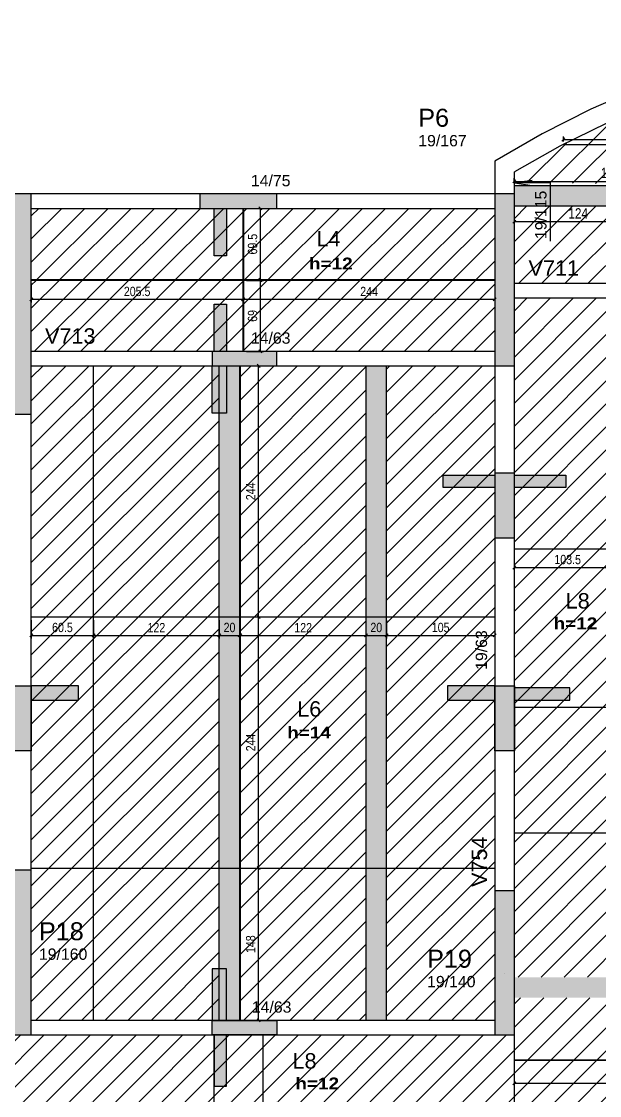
# Model space of a CAD drawing. Extents: x 3022 to 8661, y -614 to 3008.
# Drawn here: x 5566 to 6127, y 1190 to 2234 of the extents above; entities that cross this region are included whole.
import ezdxf

# ---------------------------------------------------------------- set-up
doc = ezdxf.new("R2010")
doc.units = 0
doc.header["$PDMODE"] = 34
for name, color, linetype in [('COTA', 241, 'Continuous'), ('MTH-COTAS7', 31, 'Continuous'), ('MTH-DIM-PILAR', 3, 'Continuous'), ('MTH-DIM-VIGA', 3, 'Continuous'), ('MTH-FACE-VIGA', 7, 'Continuous'), ('MTH-LINHA-SEÇÃO', 16, 'Continuous'), ('MTH-PILAR-SEGUE', 5, 'Continuous'), ('MTH-SOMBRA21', 150, 'Continuous'), ('MTH-SOMBRA25', 253, 'Continuous'), ('MTH-TIT1-PILAR', 5, 'Continuous'), ('MTH-TIT1-VIGA', 5, 'Continuous'), ('MTH-TXT-NEGRITO', 5, 'Continuous'), ('Painéis', 200, 'Continuous')]:
    doc.layers.add(name, color=color, linetype=linetype)
doc.layers.add('Hachura', color=251, linetype='Continuous', lineweight=9)
doc.styles.add('COTA TECNICA', font='techl___.ttf', dxfattribs={"height": 10})
doc.styles.add('COTA TECNICA-50', font='techl___.ttf', dxfattribs={"height": 9})
doc.styles.add('TQS_ARIAL', font='arial.ttf')
doc.styles.add('TQS_ARIAL_BLACK', font='ariblk.ttf')
doc.dimstyles.new('COTA PAINEL-50', dxfattribs={"dimtxt": 9, "dimasz": 3, "dimexe": 3, "dimexo": 3, "dimgap": 3, "dimtad": 1, "dimdec": 1, "dimzin": 12, "dimdsep": 46, "dimtxsty": 'COTA TECNICA-50', "dimblk1": 'OBLIQUE', "dimblk2": 'OBLIQUE', "dimsah": 1, "dimcen": 0.9, "dimclrd": 4, "dimclre": 4, "dimclrt": 240, "dimadec": 1, "dimazin": 3, "dimtfac": 1, "dimtdec": 1, "dimtmove": 0, "dimatfit": 3, "dimfxl": 1, "dimtolj": 1, "dimtzin": 12, "dimarcsym": 0})
doc.dimstyles.new('PAINEL', dxfattribs={"dimtxt": 10, "dimasz": 3, "dimexe": 3, "dimexo": 3, "dimgap": 3, "dimtad": 1, "dimdec": 1, "dimzin": 12, "dimdsep": 46, "dimtxsty": 'COTA TECNICA', "dimblk1": 'OBLIQUE', "dimblk2": 'OBLIQUE', "dimsah": 1, "dimcen": 0.9, "dimclrd": 4, "dimclre": 4, "dimclrt": 240, "dimadec": 1, "dimazin": 3, "dimtfac": 1, "dimtdec": 1, "dimtmove": 0, "dimatfit": 3, "dimfxl": 1, "dimtolj": 1, "dimtzin": 12, "dimarcsym": 0})
pattern_1 = [(45, (-39.196, -112.321), (-11.22532, 11.22532), [])]

# ---------------------------------------------------------------- blocks, each defined once
blk = doc.blocks.new('_Oblique')
at = {"color": 0, "linetype": 'ByBlock', "lineweight": -2}
blk.add_line((-0.5, -0.5), (0.5, 0.5), dxfattribs=at)
blk = doc.blocks.new('*D1276')
at = {"layer": 'COTA', "color": 4, "lineweight": -2, "transparency": 16777216}
for p, q in [((6044.6, 1221.4), (6044.6, 1199.3)), ((6288.6, 1221.4), (6288.6, 1199.3)), ((6044.6, 1202.3), (6288.6, 1202.3))]:
    blk.add_line(p, q, dxfattribs=at)
at = {"layer": 'Defpoints', "color": 0, "transparency": 16777216}
for p in [(6044.6, 1224.4), (6288.6, 1224.4), (6288.6, 1202.3)]:
    blk.add_point(p, dxfattribs=at)
at = {"layer": 'COTA', "color": 4, "lineweight": -2, "transparency": 16777216, "xscale": 3, "yscale": 3, "zscale": 3, "rotation": 180}
blk.add_blockref('_Oblique', (6044.6, 1202.3), dxfattribs=at)
at = {"layer": 'COTA', "color": 4, "lineweight": -2, "transparency": 16777216, "xscale": 3, "yscale": 3, "zscale": 3}
blk.add_blockref('_Oblique', (6288.6, 1202.3), dxfattribs=at)
at = {"layer": 'COTA', "color": 240, "transparency": 16777216, "insert": (6166.6, 1210.3), "char_height": 10, "attachment_point": 5, "style": 'COTA TECNICA'}
blk.add_mtext('\\A1;244', dxfattribs=at)
blk = doc.blocks.new('*D1255')
at = {"layer": 'COTA', "color": 4, "lineweight": -2, "transparency": 16777216}
for p, q in [((6044.6, 1718.4), (6044.6, 1700.4)), ((6148.1, 1718.4), (6148.1, 1700.4)), ((6044.6, 1703.4), (6148.1, 1703.4))]:
    blk.add_line(p, q, dxfattribs=at)
at = {"layer": 'Defpoints', "color": 0, "transparency": 16777216}
for p in [(6044.6, 1721.4), (6148.1, 1721.4), (6148.1, 1703.4)]:
    blk.add_point(p, dxfattribs=at)
at = {"layer": 'COTA', "color": 4, "lineweight": -2, "transparency": 16777216, "xscale": 3, "yscale": 3, "zscale": 3, "rotation": 180}
blk.add_blockref('_Oblique', (6044.6, 1703.4), dxfattribs=at)
at = {"layer": 'COTA', "color": 4, "lineweight": -2, "transparency": 16777216, "xscale": 3, "yscale": 3, "zscale": 3}
blk.add_blockref('_Oblique', (6148.1, 1703.4), dxfattribs=at)
at = {"layer": 'COTA', "color": 240, "transparency": 16777216, "insert": (6096.4, 1711.1), "char_height": 9, "attachment_point": 5, "style": 'COTA TECNICA-50'}
blk.add_mtext('\\A1;103.5', dxfattribs=at)
blk = doc.blocks.new('*D1294')
at = {"layer": 'COTA', "color": 4, "lineweight": -2, "transparency": 16777216}
for p, q in [((5575.6, 1979.4), (5575.6, 1961)), ((5781.1, 1979.4), (5781.1, 1961)), ((5575.6, 1964), (5781.1, 1964))]:
    blk.add_line(p, q, dxfattribs=at)
at = {"layer": 'Defpoints', "color": 0, "transparency": 16777216}
for p in [(5575.6, 1982.4), (5781.1, 1982.4), (5781.1, 1964)]:
    blk.add_point(p, dxfattribs=at)
at = {"layer": 'COTA', "color": 4, "lineweight": -2, "transparency": 16777216, "xscale": 3, "yscale": 3, "zscale": 3, "rotation": 180}
blk.add_blockref('_Oblique', (5575.6, 1964), dxfattribs=at)
at = {"layer": 'COTA', "color": 4, "lineweight": -2, "transparency": 16777216, "xscale": 3, "yscale": 3, "zscale": 3}
blk.add_blockref('_Oblique', (5781.1, 1964), dxfattribs=at)
at = {"layer": 'COTA', "color": 240, "transparency": 16777216, "insert": (5678.4, 1971.6), "char_height": 9, "attachment_point": 5, "style": 'COTA TECNICA-50'}
blk.add_mtext('\\A1;205.5', dxfattribs=at)
blk = doc.blocks.new('*D1295')
at = {"layer": 'COTA', "color": 4, "lineweight": -2, "transparency": 16777216}
for p, q in [((5781.6, 1979.4), (5781.6, 1961)), ((6025.6, 1979.4), (6025.6, 1961)), ((5781.6, 1964), (6025.6, 1964))]:
    blk.add_line(p, q, dxfattribs=at)
at = {"layer": 'Defpoints', "color": 0, "transparency": 16777216}
for p in [(5781.6, 1982.4), (6025.6, 1982.4), (6025.6, 1964)]:
    blk.add_point(p, dxfattribs=at)
at = {"layer": 'COTA', "color": 4, "lineweight": -2, "transparency": 16777216, "xscale": 3, "yscale": 3, "zscale": 3, "rotation": 180}
blk.add_blockref('_Oblique', (5781.6, 1964), dxfattribs=at)
at = {"layer": 'COTA', "color": 4, "lineweight": -2, "transparency": 16777216, "xscale": 3, "yscale": 3, "zscale": 3}
blk.add_blockref('_Oblique', (6025.6, 1964), dxfattribs=at)
at = {"layer": 'COTA', "color": 240, "transparency": 16777216, "insert": (5903.6, 1971.6), "char_height": 9, "attachment_point": 5, "style": 'COTA TECNICA-50'}
blk.add_mtext('\\A1;244', dxfattribs=at)
blk = doc.blocks.new('*D1296')
at = {"layer": 'COTA', "color": 4, "lineweight": -2, "transparency": 16777216}
for p, q in [((5784.6, 1982.4), (5801.1, 1982.4)), ((5798.1, 1913.4), (5798.1, 1982.4)), ((5784.6, 1913.4), (5801.1, 1913.4))]:
    blk.add_line(p, q, dxfattribs=at)
at = {"layer": 'Defpoints', "color": 0, "transparency": 16777216}
for p in [(5781.6, 1982.4), (5798.1, 1982.4), (5781.6, 1913.4)]:
    blk.add_point(p, dxfattribs=at)
at = {"layer": 'COTA', "color": 4, "lineweight": -2, "transparency": 16777216, "xscale": 3, "yscale": 3, "zscale": 3}
for p, rotation in [((5798.1, 1982.4), 90), ((5798.1, 1913.4), 270)]:
    blk.add_blockref('_Oblique', p, dxfattribs=dict(at, rotation=rotation))
at = {"layer": 'COTA', "color": 240, "transparency": 16777216, "insert": (5790.5, 1947.9), "char_height": 9, "attachment_point": 5, "rotation": 90, "style": 'COTA TECNICA-50'}
blk.add_mtext('\\A1;69', dxfattribs=at)
blk = doc.blocks.new('*D1297')
at = {"layer": 'COTA', "color": 4, "lineweight": -2, "transparency": 16777216}
for p, q in [((5784.6, 2052.4), (5801.1, 2052.4)), ((5798.1, 1982.9), (5798.1, 2052.4)), ((5784.6, 1982.9), (5801.1, 1982.9))]:
    blk.add_line(p, q, dxfattribs=at)
at = {"layer": 'Defpoints', "color": 0, "transparency": 16777216}
for p in [(5781.6, 2052.4), (5798.1, 2052.4), (5781.6, 1982.9)]:
    blk.add_point(p, dxfattribs=at)
at = {"layer": 'COTA', "color": 4, "lineweight": -2, "transparency": 16777216, "xscale": 3, "yscale": 3, "zscale": 3}
for p, rotation in [((5798.1, 2052.4), 90), ((5798.1, 1982.9), 270)]:
    blk.add_blockref('_Oblique', p, dxfattribs=dict(at, rotation=rotation))
at = {"layer": 'COTA', "color": 240, "transparency": 16777216, "insert": (5790.5, 2017.6), "char_height": 9, "attachment_point": 5, "rotation": 90, "style": 'COTA TECNICA-50'}
blk.add_mtext('\\A1;69.5', dxfattribs=at)
blk = doc.blocks.new('*D1285')
at = {"layer": 'COTA', "color": 4, "lineweight": -2, "transparency": 16777216}
for p, q in [((5575.6, 1652.4), (5575.6, 1634.5)), ((5636.1, 1652.4), (5636.1, 1634.5)), ((5575.6, 1637.5), (5636.1, 1637.5))]:
    blk.add_line(p, q, dxfattribs=at)
at = {"layer": 'Defpoints', "color": 0, "transparency": 16777216}
for p in [(5575.6, 1655.4), (5636.1, 1655.4), (5636.1, 1637.5)]:
    blk.add_point(p, dxfattribs=at)
at = {"layer": 'COTA', "color": 4, "lineweight": -2, "transparency": 16777216, "xscale": 3, "yscale": 3, "zscale": 3, "rotation": 180}
blk.add_blockref('_Oblique', (5575.6, 1637.5), dxfattribs=at)
at = {"layer": 'COTA', "color": 4, "lineweight": -2, "transparency": 16777216, "xscale": 3, "yscale": 3, "zscale": 3}
blk.add_blockref('_Oblique', (5636.1, 1637.5), dxfattribs=at)
at = {"layer": 'COTA', "color": 240, "transparency": 16777216, "insert": (5605.9, 1645.1), "char_height": 9, "attachment_point": 5, "style": 'COTA TECNICA-50'}
blk.add_mtext('\\A1;60.5', dxfattribs=at)
blk = doc.blocks.new('*D1286')
at = {"layer": 'COTA', "color": 4, "lineweight": -2, "transparency": 16777216}
for p, q in [((5636.1, 1652.4), (5636.1, 1634.5)), ((5758.1, 1652.4), (5758.1, 1634.5)), ((5636.1, 1637.5), (5758.1, 1637.5))]:
    blk.add_line(p, q, dxfattribs=at)
at = {"layer": 'Defpoints', "color": 0, "transparency": 16777216}
for p in [(5636.1, 1655.4), (5758.1, 1655.4), (5758.1, 1637.5)]:
    blk.add_point(p, dxfattribs=at)
at = {"layer": 'COTA', "color": 4, "lineweight": -2, "transparency": 16777216, "xscale": 3, "yscale": 3, "zscale": 3, "rotation": 180}
blk.add_blockref('_Oblique', (5636.1, 1637.5), dxfattribs=at)
at = {"layer": 'COTA', "color": 4, "lineweight": -2, "transparency": 16777216, "xscale": 3, "yscale": 3, "zscale": 3}
blk.add_blockref('_Oblique', (5758.1, 1637.5), dxfattribs=at)
at = {"layer": 'COTA', "color": 240, "transparency": 16777216, "insert": (5697.1, 1645), "char_height": 9, "attachment_point": 5, "style": 'COTA TECNICA-50'}
blk.add_mtext('\\A1;122', dxfattribs=at)
blk = doc.blocks.new('*D1287')
at = {"layer": 'COTA', "color": 4, "lineweight": -2, "transparency": 16777216}
for p, q in [((5758.1, 1652.4), (5758.1, 1634.5)), ((5778.1, 1652.4), (5778.1, 1634.5)), ((5758.1, 1637.5), (5778.1, 1637.5))]:
    blk.add_line(p, q, dxfattribs=at)
at = {"layer": 'Defpoints', "color": 0, "transparency": 16777216}
for p in [(5758.1, 1655.4), (5778.1, 1655.4), (5778.1, 1637.5)]:
    blk.add_point(p, dxfattribs=at)
at = {"layer": 'COTA', "color": 4, "lineweight": -2, "transparency": 16777216, "xscale": 3, "yscale": 3, "zscale": 3, "rotation": 180}
blk.add_blockref('_Oblique', (5758.1, 1637.5), dxfattribs=at)
at = {"layer": 'COTA', "color": 4, "lineweight": -2, "transparency": 16777216, "xscale": 3, "yscale": 3, "zscale": 3}
blk.add_blockref('_Oblique', (5778.1, 1637.5), dxfattribs=at)
at = {"layer": 'COTA', "color": 240, "transparency": 16777216, "insert": (5768.1, 1645.1), "char_height": 9, "attachment_point": 5, "style": 'COTA TECNICA-50'}
blk.add_mtext('\\A1;20', dxfattribs=at)
blk = doc.blocks.new('*D1288')
at = {"layer": 'COTA', "color": 4, "lineweight": -2, "transparency": 16777216}
for p, q in [((5778.6, 1652.4), (5778.6, 1634.5)), ((5900.6, 1652.4), (5900.6, 1634.5)), ((5778.6, 1637.5), (5900.6, 1637.5))]:
    blk.add_line(p, q, dxfattribs=at)
at = {"layer": 'Defpoints', "color": 0, "transparency": 16777216}
for p in [(5778.6, 1655.4), (5900.6, 1655.4), (5900.6, 1637.5)]:
    blk.add_point(p, dxfattribs=at)
at = {"layer": 'COTA', "color": 4, "lineweight": -2, "transparency": 16777216, "xscale": 3, "yscale": 3, "zscale": 3, "rotation": 180}
blk.add_blockref('_Oblique', (5778.6, 1637.5), dxfattribs=at)
at = {"layer": 'COTA', "color": 4, "lineweight": -2, "transparency": 16777216, "xscale": 3, "yscale": 3, "zscale": 3}
blk.add_blockref('_Oblique', (5900.6, 1637.5), dxfattribs=at)
at = {"layer": 'COTA', "color": 240, "transparency": 16777216, "insert": (5839.6, 1645), "char_height": 9, "attachment_point": 5, "style": 'COTA TECNICA-50'}
blk.add_mtext('\\A1;122', dxfattribs=at)
blk = doc.blocks.new('*D1289')
at = {"layer": 'COTA', "color": 4, "lineweight": -2, "transparency": 16777216}
for p, q in [((5900.6, 1652.4), (5900.6, 1634.5)), ((5920.6, 1652.4), (5920.6, 1634.5)), ((5900.6, 1637.5), (5920.6, 1637.5))]:
    blk.add_line(p, q, dxfattribs=at)
at = {"layer": 'Defpoints', "color": 0, "transparency": 16777216}
for p in [(5900.6, 1655.4), (5920.6, 1655.4), (5920.6, 1637.5)]:
    blk.add_point(p, dxfattribs=at)
at = {"layer": 'COTA', "color": 4, "lineweight": -2, "transparency": 16777216, "xscale": 3, "yscale": 3, "zscale": 3, "rotation": 180}
blk.add_blockref('_Oblique', (5900.6, 1637.5), dxfattribs=at)
at = {"layer": 'COTA', "color": 4, "lineweight": -2, "transparency": 16777216, "xscale": 3, "yscale": 3, "zscale": 3}
blk.add_blockref('_Oblique', (5920.6, 1637.5), dxfattribs=at)
at = {"layer": 'COTA', "color": 240, "transparency": 16777216, "insert": (5910.6, 1645.1), "char_height": 9, "attachment_point": 5, "style": 'COTA TECNICA-50'}
blk.add_mtext('\\A1;20', dxfattribs=at)
blk = doc.blocks.new('*D1290')
at = {"layer": 'COTA', "color": 4, "lineweight": -2, "transparency": 16777216}
for p, q in [((5920.6, 1652.4), (5920.6, 1634.5)), ((6025.6, 1652.4), (6025.6, 1634.5)), ((5920.6, 1637.5), (6025.6, 1637.5))]:
    blk.add_line(p, q, dxfattribs=at)
at = {"layer": 'Defpoints', "color": 0, "transparency": 16777216}
for p in [(5920.6, 1655.4), (6025.6, 1655.4), (6025.6, 1637.5)]:
    blk.add_point(p, dxfattribs=at)
at = {"layer": 'COTA', "color": 4, "lineweight": -2, "transparency": 16777216, "xscale": 3, "yscale": 3, "zscale": 3, "rotation": 180}
blk.add_blockref('_Oblique', (5920.6, 1637.5), dxfattribs=at)
at = {"layer": 'COTA', "color": 4, "lineweight": -2, "transparency": 16777216, "xscale": 3, "yscale": 3, "zscale": 3}
blk.add_blockref('_Oblique', (6025.6, 1637.5), dxfattribs=at)
at = {"layer": 'COTA', "color": 240, "transparency": 16777216, "insert": (5973.1, 1645.1), "char_height": 9, "attachment_point": 5, "style": 'COTA TECNICA-50'}
blk.add_mtext('\\A1;105', dxfattribs=at)
blk = doc.blocks.new('*D1291')
at = {"layer": 'COTA', "color": 4, "lineweight": -2, "transparency": 16777216}
for p, q in [((5781.6, 1411.4), (5799.3, 1411.4)), ((5796.3, 1263.4), (5796.3, 1411.4)), ((5781.6, 1263.4), (5799.3, 1263.4))]:
    blk.add_line(p, q, dxfattribs=at)
at = {"layer": 'Defpoints', "color": 0, "transparency": 16777216}
for p in [(5778.6, 1411.4), (5796.3, 1411.4), (5778.6, 1263.4)]:
    blk.add_point(p, dxfattribs=at)
at = {"layer": 'COTA', "color": 4, "lineweight": -2, "transparency": 16777216, "xscale": 3, "yscale": 3, "zscale": 3}
for p, rotation in [((5796.3, 1411.4), 90), ((5796.3, 1263.4), 270)]:
    blk.add_blockref('_Oblique', p, dxfattribs=dict(at, rotation=rotation))
at = {"layer": 'COTA', "color": 240, "transparency": 16777216, "insert": (5788.7, 1337.4), "char_height": 9, "attachment_point": 5, "rotation": 90, "style": 'COTA TECNICA-50'}
blk.add_mtext('\\A1;148', dxfattribs=at)
blk = doc.blocks.new('*D1292')
at = {"layer": 'COTA', "color": 4, "lineweight": -2, "transparency": 16777216}
for p, q in [((5796.3, 1411.4), (5796.3, 1655.4)), ((5781.6, 1411.4), (5799.3, 1411.4))]:
    blk.add_line(p, q, dxfattribs=at)
at = {"layer": 'Defpoints', "color": 0, "transparency": 16777216}
for p in [(5796.3, 1655.4), (5796.3, 1655.4), (5778.6, 1411.4)]:
    blk.add_point(p, dxfattribs=at)
at = {"layer": 'COTA', "color": 4, "lineweight": -2, "transparency": 16777216, "xscale": 3, "yscale": 3, "zscale": 3}
for p, rotation in [((5796.3, 1655.4), 90), ((5796.3, 1411.4), 270)]:
    blk.add_blockref('_Oblique', p, dxfattribs=dict(at, rotation=rotation))
at = {"layer": 'COTA', "color": 240, "transparency": 16777216, "insert": (5788.7, 1533.4), "char_height": 9, "attachment_point": 5, "rotation": 90, "style": 'COTA TECNICA-50'}
blk.add_mtext('\\A1;244', dxfattribs=at)
blk = doc.blocks.new('*D1293')
at = {"layer": 'COTA', "color": 4, "lineweight": -2, "transparency": 16777216}
blk.add_line((5796.3, 1655.4), (5796.3, 1899.4), dxfattribs=at)
at = {"layer": 'Defpoints', "color": 0, "transparency": 16777216}
for p in [(5796.3, 1899.4), (5796.3, 1899.4), (5796.3, 1655.4)]:
    blk.add_point(p, dxfattribs=at)
at = {"layer": 'COTA', "color": 4, "lineweight": -2, "transparency": 16777216, "xscale": 3, "yscale": 3, "zscale": 3}
for p, rotation in [((5796.3, 1899.4), 90), ((5796.3, 1655.4), 270)]:
    blk.add_blockref('_Oblique', p, dxfattribs=dict(at, rotation=rotation))
at = {"layer": 'COTA', "color": 240, "transparency": 16777216, "insert": (5788.7, 1777.4), "char_height": 9, "attachment_point": 5, "rotation": 90, "style": 'COTA TECNICA-50'}
blk.add_mtext('\\A1;244', dxfattribs=at)
blk = doc.blocks.new('*D1396')
at = {"layer": 'COTA', "color": 4, "lineweight": -2, "transparency": 16777216}
for p, q in [((6092.3, 2117.4), (6092.3, 2122.3)), ((6092.3, 2119.3), (6231.6, 2119.3)), ((6231.6, 2117.4), (6231.6, 2122.3))]:
    blk.add_line(p, q, dxfattribs=at)
at = {"layer": 'Defpoints', "color": 0, "transparency": 16777216}
for p in [(6231.6, 2119.3), (6092.3, 2114.4), (6231.6, 2114.4)]:
    blk.add_point(p, dxfattribs=at)
at = {"layer": 'COTA', "color": 4, "lineweight": -2, "transparency": 16777216, "xscale": 3, "yscale": 3, "zscale": 3, "rotation": 180}
blk.add_blockref('_Oblique', (6092.3, 2119.3), dxfattribs=at)
at = {"layer": 'COTA', "color": 4, "lineweight": -2, "transparency": 16777216, "xscale": 3, "yscale": 3, "zscale": 3}
blk.add_blockref('_Oblique', (6231.6, 2119.3), dxfattribs=at)
at = {"layer": 'COTA', "color": 240, "transparency": 16777216, "insert": (6162, 2127.5), "char_height": 10, "attachment_point": 5, "style": 'COTA TECNICA'}
blk.add_mtext('\\A1;139.3', dxfattribs=at)
blk = doc.blocks.new('*D1403')
at = {"layer": 'COTA', "color": 4, "lineweight": -2, "transparency": 16777216}
for p, q in [((6044.6, 2051.4), (6044.6, 2036.5)), ((6168.6, 2051.4), (6168.6, 2036.5)), ((6044.6, 2039.5), (6168.6, 2039.5))]:
    blk.add_line(p, q, dxfattribs=at)
at = {"layer": 'Defpoints', "color": 0, "transparency": 16777216}
for p in [(6044.6, 2054.4), (6168.6, 2054.4), (6168.6, 2039.5)]:
    blk.add_point(p, dxfattribs=at)
at = {"layer": 'COTA', "color": 4, "lineweight": -2, "transparency": 16777216, "xscale": 3, "yscale": 3, "zscale": 3, "rotation": 180}
blk.add_blockref('_Oblique', (6044.6, 2039.5), dxfattribs=at)
at = {"layer": 'COTA', "color": 4, "lineweight": -2, "transparency": 16777216, "xscale": 3, "yscale": 3, "zscale": 3}
blk.add_blockref('_Oblique', (6168.6, 2039.5), dxfattribs=at)
at = {"layer": 'COTA', "color": 240, "transparency": 16777216, "insert": (6106.6, 2047.5), "char_height": 10, "attachment_point": 5, "style": 'COTA TECNICA'}
blk.add_mtext('\\A1;124', dxfattribs=at)
blk = doc.blocks.new('*D1385')
at = {"layer": 'COTA', "color": 4, "lineweight": -2, "transparency": 16777216}
for p, q in [((6044.6, 2077.4), (6044.6, 2081.6)), ((6044.6, 2078.6), (6231.6, 2078.6)), ((6231.6, 2077.4), (6231.6, 2081.6))]:
    blk.add_line(p, q, dxfattribs=at)
at = {"layer": 'Defpoints', "color": 0, "transparency": 16777216}
for p in [(6231.6, 2078.6), (6044.6, 2074.4), (6231.6, 2074.4)]:
    blk.add_point(p, dxfattribs=at)
at = {"layer": 'COTA', "color": 4, "lineweight": -2, "transparency": 16777216, "xscale": 3, "yscale": 3, "zscale": 3, "rotation": 180}
blk.add_blockref('_Oblique', (6044.6, 2078.6), dxfattribs=at)
at = {"layer": 'COTA', "color": 4, "lineweight": -2, "transparency": 16777216, "xscale": 3, "yscale": 3, "zscale": 3}
blk.add_blockref('_Oblique', (6231.6, 2078.6), dxfattribs=at)
at = {"layer": 'COTA', "color": 240, "transparency": 16777216, "insert": (6138.1, 2086.7), "char_height": 10, "attachment_point": 5, "style": 'COTA TECNICA'}
blk.add_mtext('\\A1;187', dxfattribs=at)

msp = doc.modelspace()

# ---------------------------------------------------------------- hatches: boundary and pattern name
at = {"layer": 'Hachura', "linetype": 'ByBlock'}
h = msp.add_hatch(dxfattribs=at)
h.set_pattern_fill('ANSI31', color=256, scale=5)
h.set_pattern_definition(pattern_1)
h.paths.add_polyline_path([(6168.64, 1979.35), (6168.64, 2054.35), (6044.64, 2054.35), (6044.64, 1979.35)])
h.paths.add_polyline_path([(6290.64, 1979.35), (6290.64, 2049.35), (6290.64, 2054.35), (6168.64, 2054.35), (6168.64, 1979.35)])
h.paths.add_polyline_path([(6092.32, 2114.35), (6088.91, 2112.68), (6044.64, 2087.73), (6044.64, 2077.04), (6079.84, 2077.04), (6231.64, 2075.1), (6231.64, 2114.35)])
h.paths.add_polyline_path([(6231.64, 2114.35), (6231.64, 2172.59), (6229.2, 2171.87), (6181.34, 2154.82), (6134.52, 2135.07), (6092.32, 2114.35)])
h.paths.add_polyline_path([(6327.46, 2197.66), (6277.96, 2186.17), (6231.64, 2172.59), (6231.64, 2114.35), (6475.64, 2114.35), (6475.64, 2214.81), (6428.01, 2212.09), (6377.53, 2206.31)])
h.paths.add_polyline_path([(6410.64, 2074.35), (6410.64, 2068.35), (6475.64, 2068.35), (6475.64, 2114.35), (6231.64, 2114.35), (6231.64, 2074.35), (6290.64, 2074.35)])
h.paths.add_polyline_path([(6475.64, 2114.35), (6475.64, 2068.35), (6615.64, 2068.35), (6615.64, 2074.35), (6719.64, 2074.35), (6719.64, 2114.35)])
h.paths.add_polyline_path([(6719.64, 2114.35), (6719.64, 2188.65), (6680.83, 2197.66), (6630.76, 2206.31), (6580.28, 2212.09), (6529.55, 2214.99), (6478.74, 2214.99), (6475.64, 2214.81), (6475.64, 2114.35)])
h.paths.add_polyline_path([(6915.97, 2114.35), (6873.77, 2135.07), (6826.95, 2154.82), (6779.09, 2171.87), (6730.33, 2186.17), (6719.64, 2188.65), (6719.64, 2114.35)])
h.paths.add_polyline_path([(6719.64, 2114.35), (6719.64, 2074.35), (6735.64, 2074.35), (6928.45, 2074.35), (6928.45, 2077.04), (6963.64, 2077.04), (6963.64, 2087.73), (6919.38, 2112.68), (6915.97, 2114.35)])
h.paths.add_polyline_path([(6859.64, 1979.35), (6859.64, 2054.35), (6735.64, 2054.35), (6735.64, 2049.35), (6735.64, 1979.35)])
h.paths.add_polyline_path([(6963.64, 1979.35), (6963.64, 2054.35), (6859.64, 2054.35), (6859.64, 1979.35)])
at = {"layer": 'Hachura'}
h = msp.add_hatch(color=256, dxfattribs=at)
h.dxf.hatch_style = 1
h.paths.add_polyline_path([(6044.64, 2074.35), (6044.64, 2066.35), (6044.64, 2054.35), (6290.64, 2054.35), (6290.64, 2074.35)])
h.paths.add_polyline_path([(6735.64, 2074.35), (6735.64, 2054.35), (6963.64, 2054.35), (6963.64, 2066.35), (6963.64, 2074.35)])
at = {"layer": 'Hachura', "linetype": 'ByBlock'}
h = msp.add_hatch(dxfattribs=at)
h.set_pattern_fill('ANSI31', color=256, scale=5)
h.set_pattern_definition(pattern_1)
h.paths.add_polyline_path([(5781.14, 1982.85), (5781.14, 2052.35), (5575.64, 2052.35), (5575.64, 1982.85)])
h.paths.add_polyline_path([(5575.64, 1982.35), (5575.64, 1913.35), (5781.14, 1913.35), (5781.14, 1982.35)])
h.paths.add_polyline_path([(5781.64, 1982.35), (5781.64, 1913.35), (6025.64, 1913.35), (6025.64, 1982.35)])
h.paths.add_polyline_path([(5781.64, 2052.35), (5781.64, 1982.85), (6025.64, 1982.85), (6025.64, 2052.35)])
h.paths.add_polyline_path([(6025.64, 1899.35), (5920.64, 1899.35), (5920.64, 1655.35), (6025.64, 1655.35)])
h.paths.add_polyline_path([(5900.64, 1899.35), (5778.64, 1899.35), (5778.64, 1655.35), (5900.64, 1655.35)])
h.paths.add_polyline_path([(5758.14, 1899.35), (5636.14, 1899.35), (5636.14, 1655.35), (5758.14, 1655.35)])
h.paths.add_polyline_path([(5575.64, 1655.35), (5636.14, 1655.35), (5636.14, 1899.35), (5575.64, 1899.35), (5575.64, 1852.35)])
h.paths.add_polyline_path([(5575.64, 1411.35), (5636.14, 1411.35), (5636.14, 1655.35), (5575.64, 1655.35)])
h.paths.add_polyline_path([(5758.14, 1655.35), (5636.14, 1655.35), (5636.14, 1411.35), (5758.14, 1411.35)])
h.paths.add_polyline_path([(5778.64, 1655.35), (5778.64, 1411.35), (5900.64, 1411.35), (5900.64, 1655.35)])
h.paths.add_polyline_path([(5920.64, 1411.35), (6025.64, 1411.35), (6025.64, 1655.35), (5920.64, 1655.35)])
h.paths.add_polyline_path([(5920.64, 1411.35), (5920.64, 1263.35), (6025.64, 1263.35), (6025.64, 1389.35), (6025.64, 1411.35)])
h.paths.add_polyline_path([(5778.64, 1411.35), (5778.64, 1263.35), (5900.64, 1263.35), (5900.64, 1411.35)])
h.paths.add_polyline_path([(5636.14, 1411.35), (5636.14, 1263.35), (5758.14, 1263.35), (5758.14, 1411.35)])
h.paths.add_polyline_path([(5575.64, 1263.35), (5636.14, 1263.35), (5636.14, 1411.35), (5575.64, 1411.35), (5575.64, 1409.35)])
h = msp.add_hatch(dxfattribs=at)
h.set_pattern_fill('ANSI31', color=256, scale=5)
h.set_pattern_definition(pattern_1)
h.paths.add_polyline_path([(4677.14, 1249.35), (4677.14, 1195.85), (4677.14, 1184.35), (4824.14, 1184.35), (4824.14, 1249.35)])
h.paths.add_polyline_path([(4677.14, 1183.85), (4677.14, 1176.85), (4677.14, 1123.35), (4824.14, 1123.35), (4824.14, 1183.85)])
h.paths.add_polyline_path([(4824.14, 1183.85), (4824.14, 1123.35), (4836.64, 1123.35), (4855.64, 1123.35), (5068.14, 1123.35), (5068.14, 1183.85)])
h.paths.add_polyline_path([(4855.64, 1249.35), (4836.64, 1249.35), (4824.14, 1249.35), (4824.14, 1184.35), (5068.14, 1184.35), (5068.14, 1249.35)])
h.paths.add_polyline_path([(5312.14, 1184.35), (5312.14, 1249.35), (5068.14, 1249.35), (5068.14, 1184.35)])
h.paths.add_polyline_path([(5068.14, 1183.85), (5068.14, 1123.35), (5312.14, 1123.35), (5312.14, 1183.85)])
h.paths.add_polyline_path([(5312.64, 1183.85), (5312.64, 1123.35), (5556.64, 1123.35), (5556.64, 1183.85)])
h.paths.add_polyline_path([(5556.64, 1184.35), (5556.64, 1249.35), (5312.64, 1249.35), (5312.64, 1184.35)])
h.paths.add_polyline_path([(5800.64, 1184.35), (5800.64, 1249.35), (5575.64, 1249.35), (5556.64, 1249.35), (5556.64, 1184.35)])
h.paths.add_polyline_path([(5556.64, 1183.85), (5556.64, 1123.35), (5575.64, 1123.35), (5800.64, 1123.35), (5800.64, 1183.85)])
h.paths.add_polyline_path([(5800.64, 1183.85), (5800.64, 1123.35), (5864.64, 1123.35), (5864.64, 1128.35), (6044.64, 1128.35), (6044.64, 1183.85)])
h.paths.add_polyline_path([(6044.64, 1184.35), (6044.64, 1249.35), (6025.64, 1249.35), (5800.64, 1249.35), (5800.64, 1184.35)])
h.paths.add_polyline_path([(6288.64, 1224.85), (6288.64, 1285.35), (6044.64, 1285.35), (6044.64, 1249.35), (6044.64, 1224.85)])
h.paths.add_polyline_path([(6288.64, 1123.35), (6288.64, 1224.35), (6044.64, 1224.35), (6044.64, 1128.35), (6044.64, 1123.35)])
h.paths.add_polyline_path([(6414.14, 1123.35), (6414.14, 1128.35), (6532.64, 1128.35), (6532.64, 1224.35), (6288.64, 1224.35), (6288.64, 1123.35)])
h.paths.add_polyline_path([(6532.64, 1224.85), (6532.64, 1285.35), (6288.64, 1285.35), (6288.64, 1224.85)])
h.paths.add_polyline_path([(6776.64, 1224.85), (6776.64, 1285.35), (6717.64, 1285.35), (6532.64, 1285.35), (6532.64, 1224.85)])
h.paths.add_polyline_path([(6776.64, 1123.35), (6776.64, 1224.35), (6532.64, 1224.35), (6532.64, 1128.35), (6594.14, 1128.35), (6594.14, 1123.35)])
h.paths.add_polyline_path([(6963.64, 1123.35), (6963.64, 1128.35), (6963.64, 1224.35), (6777.14, 1224.35), (6777.14, 1123.35)])
h.paths.add_polyline_path([(6963.64, 1224.85), (6963.64, 1249.35), (6963.64, 1285.35), (6777.14, 1285.35), (6777.14, 1224.85)])
h.paths.add_polyline_path([(6839.64, 1456.35), (6717.64, 1456.35), (6717.64, 1305.35), (6839.64, 1305.35)])
h.paths.add_polyline_path([(6860.14, 1305.35), (6963.64, 1305.35), (6963.64, 1389.35), (6963.64, 1456.35), (6860.14, 1456.35)])
h.paths.add_polyline_path([(6963.64, 1578.35), (6860.14, 1578.35), (6860.14, 1456.35), (6963.64, 1456.35)])
h.paths.add_polyline_path([(6839.64, 1578.35), (6717.64, 1578.35), (6717.64, 1513.35), (6717.64, 1494.35), (6717.64, 1456.35), (6839.64, 1456.35)])
h.paths.add_polyline_path([(6839.64, 1822.35), (6735.64, 1822.35), (6735.64, 1722.35), (6735.64, 1703.35), (6717.64, 1703.35), (6717.64, 1578.35), (6839.64, 1578.35)])
h.paths.add_polyline_path([(6860.14, 1578.35), (6963.64, 1578.35), (6963.64, 1822.35), (6860.14, 1822.35)])
h.paths.add_polyline_path([(6963.64, 1965.35), (6860.14, 1965.35), (6860.14, 1822.35), (6963.64, 1822.35), (6963.64, 1899.35)])
h.paths.add_polyline_path([(6839.64, 1965.35), (6735.64, 1965.35), (6735.64, 1822.35), (6839.64, 1822.35)])
h.paths.add_polyline_path([(6044.64, 1721.35), (6148.14, 1721.35), (6148.14, 1965.35), (6044.64, 1965.35), (6044.64, 1899.35)])
h.paths.add_polyline_path([(6044.64, 1567.35), (6148.14, 1567.35), (6148.14, 1721.35), (6044.64, 1721.35)])
h.paths.add_polyline_path([(6044.64, 1445.35), (6148.14, 1445.35), (6148.14, 1567.35), (6044.64, 1567.35)])
h.paths.add_polyline_path([(6148.14, 1445.35), (6044.64, 1445.35), (6044.64, 1389.35), (6044.64, 1305.35), (6148.14, 1305.35)])
h.paths.add_polyline_path([(6290.64, 1305.35), (6290.64, 1445.35), (6168.64, 1445.35), (6168.64, 1305.35)])
h.paths.add_polyline_path([(6290.64, 1445.35), (6290.64, 1494.35), (6290.64, 1513.35), (6290.64, 1567.35), (6168.64, 1567.35), (6168.64, 1445.35)])
h.paths.add_polyline_path([(6290.64, 1703.35), (6290.64, 1721.35), (6168.64, 1721.35), (6168.64, 1567.35), (6290.64, 1567.35)])
at = {"layer": 'Hachura'}
h = msp.add_hatch(color=256, dxfattribs=at)
h.dxf.hatch_style = 1
h.paths.add_polyline_path([(5778.14, 1899.35), (5758.14, 1899.35), (5758.14, 1655.35), (5778.14, 1655.35)])
h.paths.add_polyline_path([(5778.14, 1655.35), (5758.14, 1655.35), (5758.14, 1411.35), (5778.14, 1411.35)])
h.paths.add_polyline_path([(5778.14, 1411.35), (5758.14, 1411.35), (5758.14, 1263.35), (5778.14, 1263.35)])
h.paths.add_polyline_path([(5920.64, 1411.35), (5900.64, 1411.35), (5900.64, 1263.35), (5920.64, 1263.35)])
h.paths.add_polyline_path([(5920.64, 1655.35), (5900.64, 1655.35), (5900.64, 1411.35), (5920.64, 1411.35)])
h.paths.add_polyline_path([(5920.64, 1899.35), (5900.64, 1899.35), (5900.64, 1655.35), (5920.64, 1655.35)])
h = msp.add_hatch(color=256, dxfattribs=at)
h.dxf.hatch_style = 1
h.paths.add_polyline_path([(6044.64, 1305.35), (6044.64, 1285.35), (6290.64, 1285.35), (6290.64, 1305.35)])
h.paths.add_polyline_path([(6963.64, 1285.35), (6963.64, 1305.35), (6717.64, 1305.35), (6717.64, 1304.35), (6717.64, 1285.35)])

# ---------------------------------------------------------------- linework, layer by layer
at = {"layer": 'MTH-COTAS7', "linetype": 'Continuous'}
msp.add_lwpolyline([(6079.84, 2020.64), (6079.84, 2077.04), (6044.64, 2077.04), (6061.99, 2079.32), (6044.64, 2077.04), (6061.99, 2074.75)], dxfattribs=at)
msp.add_lwpolyline([(6079.84, 2020.64), (6079.84, 2077.04), (6044.64, 2077.04), (6061.99, 2079.32), (6044.64, 2077.04), (6061.99, 2074.75)], dxfattribs=at)
msp.add_lwpolyline([(6079.84, 2020.64), (6079.84, 2077.04), (6044.64, 2077.04), (6061.99, 2079.32), (6044.64, 2077.04), (6061.99, 2074.75)], dxfattribs=at)
at = {"layer": 'MTH-FACE-VIGA', "linetype": 'Continuous'}
for p, q in [((6025.64, 2098.39), (6025.64, 2076.65)), ((6044.64, 2066.35), (6044.64, 2087.73)), ((6025.64, 2066.35), (5575.64, 2066.35)), ((6025.64, 2076.65), (6025.64, 2066.35)), ((5575.64, 2052.35), (6025.64, 2052.35)), ((6290.64, 1979.35), (6044.64, 1979.35)), ((6044.64, 1965.35), (6290.64, 1965.35)), ((6025.64, 1913.35), (5575.64, 1913.35)), ((5575.64, 1899.35), (6025.64, 1899.35)), ((6025.64, 1899.35), (6025.64, 1389.35)), ((6044.64, 1389.35), (6044.64, 1899.35)), ((5575.64, 1409.35), (5575.64, 1852.35)), ((6025.64, 1263.35), (5575.64, 1263.35)), ((5575.64, 1249.35), (6025.64, 1249.35))]:
    msp.add_line(p, q, dxfattribs=at)
for points in [[(6982.64, 2098.39), (6936.74, 2124.95), (6889.38, 2148.79), (6840.7, 2169.83), (6790.88, 2188), (6740.08, 2203.23), (6688.49, 2215.48), (6636.27, 2224.71), (6583.6, 2230.88), (6530.66, 2233.97), (6477.63, 2233.97), (6424.69, 2230.88), (6372.02, 2224.71), (6319.8, 2215.48), (6268.2, 2203.23), (6217.41, 2188), (6167.59, 2169.83), (6118.91, 2148.79), (6071.54, 2124.95), (6025.64, 2098.39)], [(6963.64, 2087.73), (6919.38, 2112.68), (6873.77, 2135.07), (6826.95, 2154.82), (6779.09, 2171.87), (6730.33, 2186.17), (6680.83, 2197.66), (6630.76, 2206.31), (6580.28, 2212.09), (6529.55, 2214.99), (6478.74, 2214.99), (6428.01, 2212.09), (6377.53, 2206.31), (6327.46, 2197.66), (6277.96, 2186.17), (6229.2, 2171.87), (6181.34, 2154.82), (6134.52, 2135.07), (6088.91, 2112.68), (6044.64, 2087.73)]]:
    msp.add_lwpolyline(points, dxfattribs=at)
at = {"layer": 'MTH-LINHA-SEÇÃO', "linetype": 'Continuous'}
msp.add_line((5753.16, 1123.35), (5753.16, 1249.35), dxfattribs=at)
for points in [[(5814.16, 2066.35), (5739.16, 2066.35), (5739.16, 2052.35), (5814.16, 2052.35), (5814.16, 2066.35)], [(5753.16, 2006.35), (5753.16, 2052.35), (5765.16, 2052.35), (5765.16, 2006.35), (5753.16, 2006.35)], [(5753.16, 1913.35), (5753.16, 1959.35), (5765.16, 1959.35), (5765.16, 1913.35), (5753.16, 1913.35)], [(5814.16, 1913.35), (5751.16, 1913.35), (5751.16, 1899.35), (5814.16, 1899.35), (5814.16, 1913.35)], [(5751.16, 1853.35), (5751.16, 1899.35), (5765.16, 1899.35), (5765.16, 1853.35), (5751.16, 1853.35)], [(6044.64, 1795.14), (6025.64, 1795.14), (6025.64, 1732.14), (6044.64, 1732.14), (6044.64, 1795.14)], [(5975.64, 1793.14), (6025.64, 1793.14), (6025.64, 1781.14), (5975.64, 1781.14), (5975.64, 1793.14)], [(6044.64, 1793.14), (6094.64, 1793.14), (6094.64, 1781.14), (6044.64, 1781.14), (6044.64, 1793.14)], [(5556.64, 1525.42), (5556.64, 1588.42), (5575.64, 1588.42), (5575.64, 1525.42), (5556.64, 1525.42)], [(5621.64, 1588.42), (5575.64, 1588.42), (5575.64, 1574.42), (5621.64, 1574.42), (5621.64, 1588.42)], [(6025.64, 1588.42), (5979.64, 1588.42), (5979.64, 1574.42), (6025.64, 1574.42), (6025.64, 1588.42)], [(6025.64, 1525.42), (6025.64, 1588.42), (6044.64, 1588.42), (6044.64, 1525.42), (6025.64, 1525.42)], [(6098.64, 1586.42), (6044.64, 1586.42), (6044.64, 1574.42), (6098.64, 1574.42), (6098.64, 1586.42)], [(5751.16, 1313.35), (5751.16, 1263.35), (5765.16, 1263.35), (5765.16, 1313.35), (5751.16, 1313.35)], [(5814.16, 1249.35), (5751.16, 1249.35), (5751.16, 1263.35), (5814.16, 1263.35), (5814.16, 1249.35)], [(5753.16, 1249.35), (5753.16, 1199.35), (5765.16, 1199.35), (5765.16, 1249.35), (5753.16, 1249.35)]]:
    msp.add_lwpolyline(points, dxfattribs=at)
at = {"layer": 'MTH-PILAR-SEGUE', "linetype": 'Continuous'}
msp.add_line((6035.14, 1309.35), (6035.14, 1309.35), dxfattribs=at)
for points in [[(5556.64, 1852.35), (5575.64, 1852.35), (5575.64, 2066.35), (5556.64, 2066.35), (5556.64, 1852.35)], [(6025.64, 1899.35), (6044.64, 1899.35), (6044.64, 2066.35), (6025.64, 2066.35), (6025.64, 1899.35)], [(5556.64, 1249.35), (5575.64, 1249.35), (5575.64, 1409.35), (5556.64, 1409.35), (5556.64, 1249.35)], [(6025.64, 1249.35), (6044.64, 1249.35), (6044.64, 1389.35), (6025.64, 1389.35), (6025.64, 1249.35)]]:
    msp.add_lwpolyline(points, dxfattribs=at)
at = {"layer": 'MTH-SOMBRA21', "linetype": 'Continuous'}
for points in [[(5814.16, 2066.35), (5739.16, 2066.35), (5739.16, 2052.35)], [(5814.16, 2066.35), (5739.16, 2052.35), (5814.16, 2052.35)], [(5814.16, 2066.35), (5814.16, 2052.35), (5814.16, 2066.35)], [(5753.16, 2006.35), (5753.16, 2052.35), (5765.16, 2052.35)], [(5753.16, 2006.35), (5765.16, 2052.35), (5765.16, 2006.35)], [(5753.16, 2006.35), (5765.16, 2006.35), (5753.16, 2006.35)], [(5753.16, 1913.35), (5753.16, 1959.35), (5765.16, 1959.35)], [(5753.16, 1913.35), (5765.16, 1959.35), (5765.16, 1913.35)], [(5814.16, 1913.35), (5751.16, 1913.35), (5751.16, 1899.35)], [(5814.16, 1913.35), (5751.16, 1899.35), (5814.16, 1899.35)], [(5753.16, 1913.35), (5765.16, 1913.35), (5753.16, 1913.35)], [(5814.16, 1913.35), (5814.16, 1899.35), (5814.16, 1913.35)], [(5751.16, 1853.35), (5751.16, 1899.35), (5765.16, 1899.35)], [(5751.16, 1853.35), (5765.16, 1899.35), (5765.16, 1853.35)], [(5751.16, 1853.35), (5765.16, 1853.35), (5751.16, 1853.35)], [(6044.64, 1795.14), (6025.64, 1795.14), (6025.64, 1732.14)], [(6044.64, 1795.14), (6025.64, 1732.14), (6044.64, 1732.14)], [(6044.64, 1795.14), (6044.64, 1732.14), (6044.64, 1795.14)], [(5975.64, 1793.14), (6025.64, 1793.14), (6025.64, 1781.14)], [(5975.64, 1793.14), (6025.64, 1781.14), (5975.64, 1781.14)], [(5975.64, 1793.14), (5975.64, 1781.14), (5975.64, 1793.14)], [(6044.64, 1793.14), (6094.64, 1793.14), (6094.64, 1781.14)], [(6044.64, 1793.14), (6094.64, 1781.14), (6044.64, 1781.14)], [(6044.64, 1793.14), (6044.64, 1781.14), (6044.64, 1793.14)], [(5556.64, 1525.42), (5556.64, 1588.42), (5575.64, 1588.42)], [(5556.64, 1525.42), (5575.64, 1588.42), (5575.64, 1525.42)], [(5621.64, 1588.42), (5575.64, 1588.42), (5575.64, 1574.42)], [(5621.64, 1588.42), (5575.64, 1574.42), (5621.64, 1574.42)], [(5621.64, 1588.42), (5621.64, 1574.42), (5621.64, 1588.42)], [(6025.64, 1588.42), (5979.64, 1588.42), (5979.64, 1574.42)], [(6025.64, 1588.42), (5979.64, 1574.42), (6025.64, 1574.42)], [(6025.64, 1588.42), (6025.64, 1574.42), (6025.64, 1588.42)], [(6025.64, 1525.42), (6025.64, 1588.42), (6044.64, 1588.42)], [(6025.64, 1525.42), (6044.64, 1588.42), (6044.64, 1525.42)], [(6098.64, 1586.42), (6044.64, 1586.42), (6044.64, 1574.42)], [(6098.64, 1586.42), (6044.64, 1574.42), (6098.64, 1574.42)], [(6098.64, 1586.42), (6098.64, 1574.42), (6098.64, 1586.42)], [(5556.64, 1525.42), (5575.64, 1525.42), (5556.64, 1525.42)], [(6025.64, 1525.42), (6044.64, 1525.42), (6025.64, 1525.42)], [(5751.16, 1313.35), (5751.16, 1263.35), (5765.16, 1263.35)], [(5751.16, 1313.35), (5765.16, 1263.35), (5765.16, 1313.35)], [(5751.16, 1313.35), (5765.16, 1313.35), (5751.16, 1313.35)], [(5814.16, 1249.35), (5751.16, 1249.35), (5751.16, 1263.35)], [(5814.16, 1249.35), (5751.16, 1263.35), (5814.16, 1263.35)], [(5814.16, 1249.35), (5814.16, 1263.35), (5814.16, 1249.35)], [(5753.16, 1249.35), (5753.16, 1199.35), (5765.16, 1199.35)], [(5753.16, 1249.35), (5765.16, 1199.35), (5765.16, 1249.35)], [(5753.16, 1249.35), (5765.16, 1249.35), (5753.16, 1249.35)]]:
    msp.add_solid(points, dxfattribs=at)
at = {"layer": 'MTH-SOMBRA25', "linetype": 'Continuous'}
for points in [[(5556.64, 1852.35), (5575.64, 1852.35), (5575.64, 2066.35)], [(5556.64, 1852.35), (5575.64, 2066.35), (5556.64, 2066.35)], [(6025.64, 1899.35), (6044.64, 1899.35), (6044.64, 2066.35)], [(6025.64, 1899.35), (6044.64, 2066.35), (6025.64, 2066.35)], [(6025.64, 1899.35), (6025.64, 2066.35), (6025.64, 1899.35)], [(5556.64, 1249.35), (5575.64, 1249.35), (5575.64, 1409.35)], [(5556.64, 1249.35), (5575.64, 1409.35), (5556.64, 1409.35)], [(6025.64, 1249.35), (6044.64, 1249.35), (6044.64, 1389.35)], [(6025.64, 1249.35), (6044.64, 1389.35), (6025.64, 1389.35)], [(6025.64, 1249.35), (6025.64, 1389.35), (6025.64, 1249.35)]]:
    msp.add_solid(points, dxfattribs=at)
at = {"layer": 'Painéis'}
for p, q in [((6092.32, 2114.35), (6915.97, 2114.35)), ((6290.64, 2074.35), (6044.64, 2074.35)), ((5781.14, 2052.35), (5781.14, 1913.35)), ((5781.64, 2052.35), (5781.64, 1913.35)), ((6290.64, 2054.35), (6044.64, 2054.35)), ((6025.64, 1982.85), (5575.64, 1982.85)), ((6025.64, 1982.35), (5575.64, 1982.35)), ((5636.14, 1263.35), (5636.14, 1899.35)), ((5758.14, 1263.35), (5758.14, 1899.35)), ((5778.14, 1263.35), (5778.14, 1899.35)), ((5778.64, 1263.35), (5778.64, 1899.35)), ((5900.64, 1263.35), (5900.64, 1899.35)), ((5920.64, 1263.35), (5920.64, 1899.35)), ((6290.64, 1721.35), (6044.64, 1721.35)), ((5575.64, 1655.35), (6025.64, 1655.35)), ((6290.64, 1567.35), (6044.64, 1567.35)), ((6290.64, 1445.35), (6044.64, 1445.35)), ((5575.64, 1411.35), (6025.64, 1411.35)), ((5800.64, 1123.35), (5800.64, 1249.35)), ((6044.64, 1128.35), (6044.64, 1249.35)), ((6963.64, 1224.85), (6044.64, 1224.85)), ((6963.64, 1224.35), (6044.64, 1224.35))]:
    msp.add_line(p, q, dxfattribs=at)

# ---------------------------------------------------------------- texts
at = {"layer": 'MTH-DIM-PILAR', "linetype": 'Continuous', "style": 'TQS_ARIAL'}
for s, p in [('19/167', (5951.36, 2112.66)), ('19/160', (5583.06, 1322.23)), ('19/140', (5959.94, 1295.54))]:
    msp.add_text(s, height=11, dxfattribs=at).set_placement(p)
at = {"layer": 'MTH-DIM-VIGA', "linetype": 'Continuous', "style": 'TQS_ARIAL'}
for s, p in [('14/75', (5788.85, 2073.85)), ('14/63', (5788.85, 1920.85)), ('14/63', (5789.76, 1270.85))]:
    msp.add_text(s, height=11, dxfattribs=at).set_placement(p)
for s, p in [('19/115', (6075.84, 2022.55)), ('19/63', (6018.14, 1603.97))]:
    msp.add_text(s, height=11, rotation=90, dxfattribs=at).set_placement(p)
at = {"layer": 'MTH-TIT1-PILAR', "linetype": 'Continuous', "style": 'TQS_ARIAL'}
for s, p in [('P6', (5951.36, 2131.66)), ('P18', (5583.06, 1341.23)), ('P19', (5959.94, 1314.54))]:
    msp.add_text(s, height=17.5, dxfattribs=at).set_placement(p)
at = {"layer": 'MTH-TIT1-VIGA', "linetype": 'Continuous', "style": 'TQS_ARIAL'}
for s, p in [('L4', (5852.51, 2015.45)), ('V711', (6058.41, 1986.85)), ('V713', (5589.02, 1920.85)), ('L8', (6094.49, 1663.54)), ('L6', (5833.84, 1558.47)), ('L8', (5829.26, 1216.51))]:
    msp.add_text(s, height=15, dxfattribs=at).set_placement(p)
msp.add_text('V754', height=15, rotation=90, dxfattribs=at).set_placement((6018.14, 1393.02))
at = {"layer": 'MTH-TXT-NEGRITO', "color": 3, "linetype": 'Continuous', "style": 'TQS_ARIAL_BLACK'}
for s, p in [('h=12', (5845.25, 1993.02)), ('h=12', (6082.73, 1643.38)), ('h=14', (5824.1, 1537.3)), ('h=12', (5832.07, 1196.36))]:
    msp.add_text(s, height=11.5, dxfattribs=at).set_placement(p)

# ---------------------------------------------------------------- dimensions: what is measured, and where the dimension line sits
at = {"layer": 'COTA'}
for base, p1, p2, dimstyle, picture, middle in [((6231.64, 2119.28), (6092.32, 2114.35), (6231.64, 2114.35), 'PAINEL', '*D1396', (6161.98, 2127.53)), ((6231.64, 2078.64), (6044.64, 2074.35), (6231.64, 2074.35), 'PAINEL', '*D1385', (6138.14, 2086.73)), ((6168.64, 2039.47), (6044.64, 2054.35), (6168.64, 2054.35), 'PAINEL', '*D1403', (6106.64, 2047.54)), ((5781.14, 1964.04), (5575.64, 1982.35), (5781.14, 1982.35), 'COTA PAINEL-50', '*D1294', (5678.39, 1971.64)), ((6025.64, 1964.04), (5781.64, 1982.35), (6025.64, 1982.35), 'COTA PAINEL-50', '*D1295', (5903.64, 1971.61)), ((6148.14, 1703.44), (6044.64, 1721.35), (6148.14, 1721.35), 'COTA PAINEL-50', '*D1255', (6096.39, 1711.14)), ((5636.14, 1637.5), (5575.64, 1655.35), (5636.14, 1655.35), 'COTA PAINEL-50', '*D1285', (5605.89, 1645.09)), ((5900.64, 1637.5), (5778.64, 1655.35), (5900.64, 1655.35), 'COTA PAINEL-50', '*D1288', (5839.64, 1645.05)), ((6288.64, 1202.27), (6044.64, 1224.35), (6288.64, 1224.35), 'PAINEL', '*D1276', (6166.64, 1210.34))]:
    dim = msp.add_linear_dim(base=base, p1=p1, p2=p2, dimstyle=dimstyle, dxfattribs=at)
    dim.commit()
    dim.dimension.update_dxf_attribs({"geometry": picture, "text_midpoint": middle})
for base, p1, p2, picture, middle in [((5798.12, 2052.35), (5781.64, 1982.85), (5781.64, 2052.35), '*D1297', (5790.49, 2017.6)), ((5798.12, 1982.35), (5781.64, 1913.35), (5781.64, 1982.35), '*D1296', (5790.5, 1947.85)), ((5796.28, 1411.35), (5778.64, 1263.35), (5778.64, 1411.35), '*D1291', (5788.69, 1337.35))]:
    dim = msp.add_linear_dim(base=base, p1=p1, p2=p2, angle=90, dimstyle='COTA PAINEL-50', dxfattribs=at)
    dim.commit()
    dim.dimension.update_dxf_attribs({"geometry": picture, "text_midpoint": middle})
for base, p1, p2, picture, middle in [((5796.28, 1899.35), (5796.28, 1655.35), (5796.28, 1899.35), '*D1293', (5788.71, 1777.35)), ((5796.28, 1655.35), (5778.64, 1411.35), (5796.28, 1655.35), '*D1292', (5788.71, 1533.35))]:
    dim = msp.add_linear_dim(base=base, p1=p1, p2=p2, angle=90, dimstyle='COTA PAINEL-50', override={"dimtmove": 1}, dxfattribs=at)
    dim.commit()
    dim.dimension.update_dxf_attribs({"geometry": picture, "text_midpoint": middle})
for base, p1, p2, picture, middle in [((5758.14, 1637.5), (5636.14, 1655.35), (5758.14, 1655.35), '*D1286', (5697.14, 1645.05)), ((5778.14, 1637.5), (5758.14, 1655.35), (5778.14, 1655.35), '*D1287', (5768.14, 1645.09)), ((5920.64, 1637.5), (5900.64, 1655.35), (5920.64, 1655.35), '*D1289', (5910.64, 1645.09)), ((6025.64, 1637.5), (5920.64, 1655.35), (6025.64, 1655.35), '*D1290', (5973.14, 1645.09))]:
    dim = msp.add_linear_dim(base=base, p1=p1, p2=p2, dimstyle='COTA PAINEL-50', override={"dimtmove": 1}, dxfattribs=at)
    dim.commit()
    dim.dimension.update_dxf_attribs({"geometry": picture, "text_midpoint": middle})

doc.saveas('drawing.dxf')
